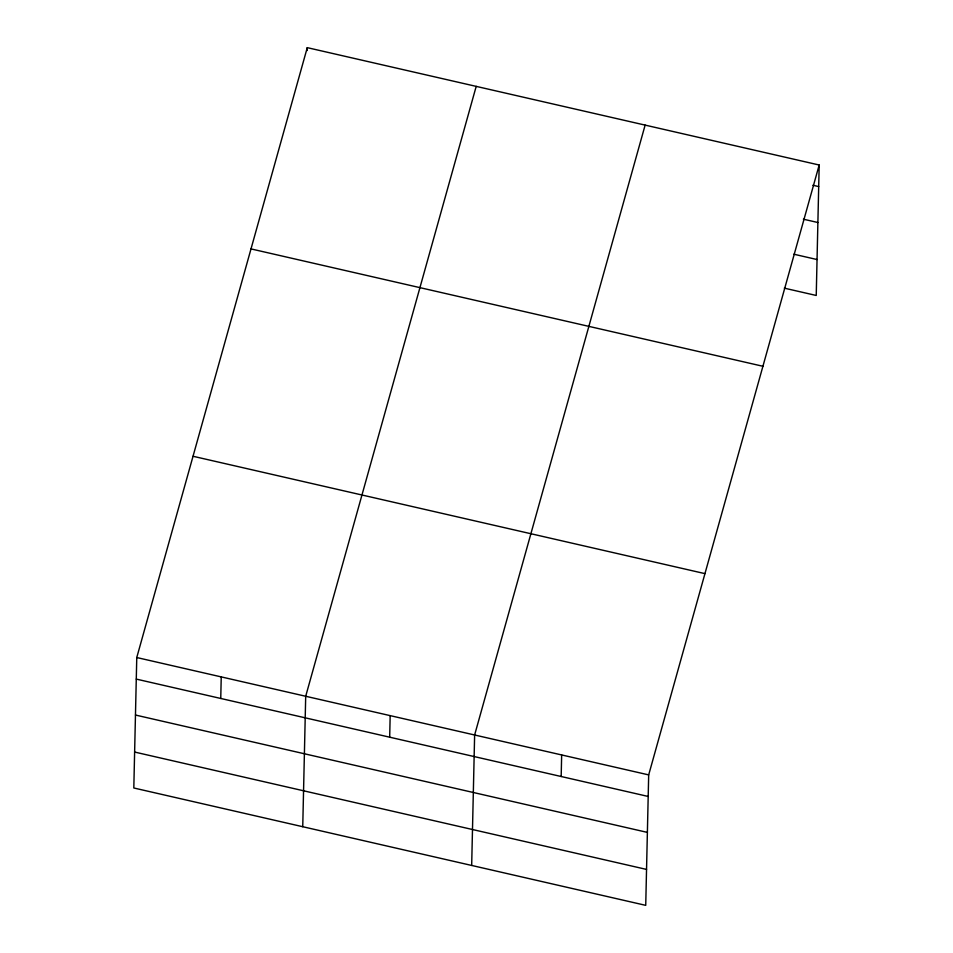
<?xml version="1.0" encoding="UTF-8"?>
<svg xmlns="http://www.w3.org/2000/svg" width="953" height="953" viewBox="0 0 953 953"><rect width="100%" height="100%" fill="white"/><g stroke="black" fill="none" stroke-linecap="round" stroke-linejoin="round"><path stroke-width="1.43" d="M136.767 657.534L133.813 787.988L645.729 905.35L648.683 774.896L819.187 165.012L307.271 47.65L136.767 657.534L648.683 774.896M220.751 698.466L221.239 676.892M307.211 50.521L307.271 47.65M302.744 826.716L305.699 696.262L476.202 86.378M389.682 737.193L390.17 715.632M471.675 865.443L474.63 734.989L645.133 125.105M561.174 776.504L561.662 754.943M819.187 165.012L816.233 295.466L784.319 288.151M812.897 185.251L818.698 186.574M803.379 219.19L817.888 222.514M793.837 254.213L817.043 259.538M251.008 248.912L762.924 366.274M193.042 456.273L704.958 573.635M136.279 679.096L648.195 796.458M135.469 715.036L647.385 832.398M134.623 752.048L646.539 869.422"/></g></svg>
